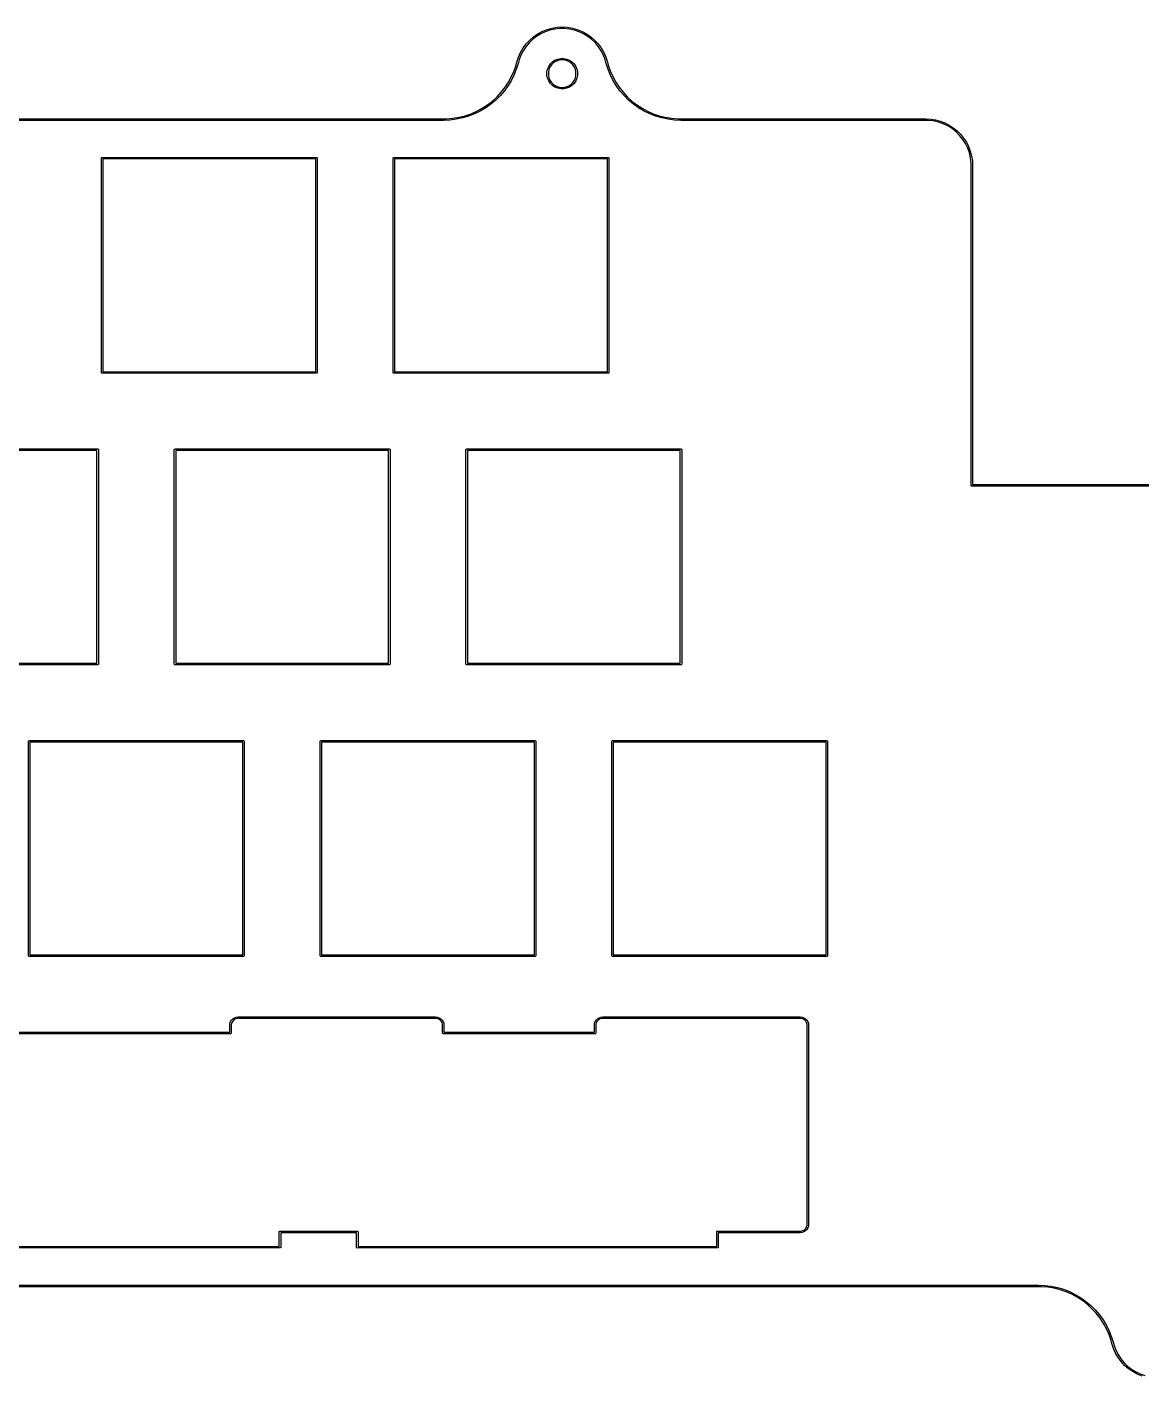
# Model space of a CAD drawing. Header units: inches. Extents: x 16 to 28.4, y -8.3 to -4.8.
# Drawn here: x 19.313 to 22.177, y -8.272 to -4.802 of the extents above; entities that cross this region are included whole.
import ezdxf

# ---------------------------------------------------------------- set-up
doc = ezdxf.new("R2010")
doc.units = ezdxf.units.IN
doc.header["$MEASUREMENT"] = 0
doc.layers.add('Edge.Cuts', color=52, linetype='CONTINUOUS', true_color=0xc2c200)

msp = doc.modelspace()

# ---------------------------------------------------------------- linework, layer by layer
at = {"layer": 'Edge.Cuts', "linetype": 'CONTINUOUS'}
for p, q in [((20.6154, -4.8269), (20.6262, -4.8195)), ((20.6337, -4.8195), (20.6229, -4.8261)), ((20.6262, -4.8195), (20.6378, -4.8132)), ((20.6453, -4.814), (20.6337, -4.8195)), ((20.6378, -4.8132), (20.6501, -4.8083)), ((20.6574, -4.8099), (20.6453, -4.814)), ((20.6501, -4.8083), (20.6628, -4.8047)), ((20.6698, -4.8071), (20.6574, -4.8099)), ((20.6628, -4.8047), (20.6758, -4.8025)), ((20.6825, -4.8057), (20.6698, -4.8071)), ((20.6758, -4.8025), (20.6889, -4.8018)), ((20.6953, -4.8057), (20.6825, -4.8057)), ((20.6889, -4.8018), (20.7021, -4.8025)), ((20.708, -4.8071), (20.6953, -4.8057)), ((20.7021, -4.8025), (20.7151, -4.8047)), ((20.7205, -4.8099), (20.708, -4.8071)), ((20.7151, -4.8047), (20.7278, -4.8083)), ((20.7326, -4.814), (20.7205, -4.8099)), ((20.7278, -4.8083), (20.74, -4.8132)), ((20.7441, -4.8195), (20.7326, -4.814)), ((20.74, -4.8132), (20.7516, -4.8195)), ((20.755, -4.8261), (20.7441, -4.8195)), ((20.7516, -4.8195), (20.7625, -4.8269)), ((20.582, -4.8672), (20.5886, -4.8558)), ((20.5954, -4.8527), (20.5884, -4.8633)), ((20.5886, -4.8558), (20.5965, -4.8453)), ((20.6036, -4.8428), (20.5954, -4.8527)), ((20.5965, -4.8453), (20.6054, -4.8356)), ((20.6128, -4.834), (20.6036, -4.8428)), ((20.6054, -4.8356), (20.6154, -4.8269)), ((20.6229, -4.8261), (20.6128, -4.834)), ((20.7651, -4.834), (20.755, -4.8261)), ((20.7625, -4.8269), (20.7724, -4.8356)), ((20.7743, -4.8428), (20.7651, -4.834)), ((20.7724, -4.8356), (20.7814, -4.8453)), ((20.7824, -4.8527), (20.7743, -4.8428)), ((20.7814, -4.8453), (20.7892, -4.8558)), ((20.7894, -4.8633), (20.7824, -4.8527)), ((20.7892, -4.8558), (20.7959, -4.8672)), ((20.5707, -4.8996), (20.5727, -4.8919)), ((20.5727, -4.8919), (20.5767, -4.8793)), ((20.5781, -4.8867), (20.5765, -4.8928)), ((20.5767, -4.8793), (20.582, -4.8672)), ((20.5826, -4.8747), (20.5781, -4.8867)), ((20.5884, -4.8633), (20.5826, -4.8747)), ((20.6585, -4.8969), (20.664, -4.8914)), ((20.664, -4.8914), (20.6704, -4.8872)), ((20.6721, -4.8905), (20.6663, -4.8944)), ((20.6704, -4.8872), (20.6775, -4.8842)), ((20.6786, -4.8878), (20.6721, -4.8905)), ((20.6775, -4.8842), (20.6851, -4.8827)), ((20.6854, -4.8864), (20.6786, -4.8878)), ((20.6851, -4.8827), (20.6928, -4.8827)), ((20.6924, -4.8864), (20.6854, -4.8864)), ((20.6993, -4.8878), (20.6924, -4.8864)), ((20.6928, -4.8827), (20.7004, -4.8842)), ((20.7057, -4.8905), (20.6993, -4.8878)), ((20.7004, -4.8842), (20.7075, -4.8872)), ((20.7115, -4.8944), (20.7057, -4.8905)), ((20.7075, -4.8872), (20.7139, -4.8914)), ((20.7139, -4.8914), (20.7194, -4.8969)), ((20.7953, -4.8747), (20.7894, -4.8633)), ((20.7998, -4.8867), (20.7953, -4.8747)), ((20.7959, -4.8672), (20.8012, -4.8793)), ((20.8014, -4.8928), (20.7998, -4.8867)), ((20.8012, -4.8793), (20.8052, -4.8919)), ((20.8052, -4.8919), (20.8052, -4.8919)), ((20.8052, -4.8919), (20.8052, -4.8919)), ((20.8052, -4.8919), (20.8072, -4.8996)), ((20.5657, -4.9237), (20.5585, -4.9384)), ((20.5589, -4.9295), (20.5654, -4.9148)), ((20.5654, -4.9148), (20.5707, -4.8996)), ((20.5717, -4.9085), (20.5657, -4.9237)), ((20.5765, -4.8928), (20.5717, -4.9085)), ((20.5765, -4.8928), (20.5765, -4.8928)), ((20.6497, -4.918), (20.6513, -4.9104)), ((20.6497, -4.9184), (20.6497, -4.918)), ((20.6497, -4.9257), (20.6497, -4.9184)), ((20.6513, -4.9333), (20.6497, -4.9257)), ((20.6513, -4.9104), (20.6542, -4.9033)), ((20.6549, -4.9115), (20.6535, -4.9184)), ((20.6535, -4.9184), (20.6535, -4.9254)), ((20.6535, -4.9254), (20.6549, -4.9322)), ((20.6542, -4.9033), (20.6585, -4.8969)), ((20.6575, -4.9051), (20.6549, -4.9115)), ((20.6614, -4.8993), (20.6575, -4.9051)), ((20.6663, -4.8944), (20.6614, -4.8993)), ((20.7164, -4.8993), (20.7115, -4.8944)), ((20.7203, -4.9051), (20.7164, -4.8993)), ((20.7194, -4.8969), (20.7236, -4.9033)), ((20.723, -4.9115), (20.7203, -4.9051)), ((20.7244, -4.9184), (20.723, -4.9115)), ((20.723, -4.9322), (20.7244, -4.9254)), ((20.7236, -4.9033), (20.7266, -4.9104)), ((20.7244, -4.9254), (20.7244, -4.9184)), ((20.7266, -4.9104), (20.7281, -4.918)), ((20.7281, -4.9257), (20.7266, -4.9333)), ((20.7281, -4.918), (20.7281, -4.9257)), ((20.8061, -4.9085), (20.8014, -4.8928)), ((20.8121, -4.9237), (20.8061, -4.9085)), ((20.8072, -4.8996), (20.8125, -4.9148)), ((20.8194, -4.9384), (20.8121, -4.9237)), ((20.8125, -4.9148), (20.819, -4.9295)), ((20.5324, -4.9696), (20.5423, -4.957)), ((20.55, -4.9525), (20.5405, -4.9658)), ((20.5423, -4.957), (20.5512, -4.9436)), ((20.5585, -4.9384), (20.55, -4.9525)), ((20.5512, -4.9436), (20.5589, -4.9295)), ((20.6542, -4.9404), (20.6513, -4.9333)), ((20.6585, -4.9469), (20.6542, -4.9404)), ((20.6549, -4.9322), (20.6575, -4.9387)), ((20.6575, -4.9387), (20.6614, -4.9445)), ((20.664, -4.9523), (20.6585, -4.9469)), ((20.6614, -4.9445), (20.6663, -4.9494)), ((20.6704, -4.9566), (20.664, -4.9523)), ((20.6663, -4.9494), (20.6721, -4.9533)), ((20.6775, -4.9595), (20.6704, -4.9566)), ((20.6721, -4.9533), (20.6786, -4.9559)), ((20.6851, -4.9611), (20.6775, -4.9595)), ((20.6786, -4.9559), (20.6854, -4.9573)), ((20.6928, -4.9611), (20.6851, -4.9611)), ((20.6854, -4.9573), (20.6924, -4.9573)), ((20.6924, -4.9573), (20.6993, -4.9559)), ((20.7004, -4.9595), (20.6928, -4.9611)), ((20.6993, -4.9559), (20.7057, -4.9533)), ((20.7075, -4.9566), (20.7004, -4.9595)), ((20.7057, -4.9533), (20.7115, -4.9494)), ((20.7139, -4.9523), (20.7075, -4.9566)), ((20.7115, -4.9494), (20.7164, -4.9445)), ((20.7194, -4.9469), (20.7139, -4.9523)), ((20.7164, -4.9445), (20.7203, -4.9387)), ((20.7236, -4.9404), (20.7194, -4.9469)), ((20.7203, -4.9387), (20.723, -4.9322)), ((20.7266, -4.9333), (20.7236, -4.9404)), ((20.819, -4.9295), (20.8267, -4.9436)), ((20.8278, -4.9525), (20.8194, -4.9384)), ((20.8267, -4.9436), (20.8355, -4.957)), ((20.8374, -4.9658), (20.8278, -4.9525)), ((20.8355, -4.957), (20.8454, -4.9696)), ((20.497, -5.0021), (20.5097, -4.9923)), ((20.5182, -4.9898), (20.5057, -5.0003)), ((20.5097, -4.9923), (20.5215, -4.9814)), ((20.5299, -4.9782), (20.5182, -4.9898)), ((20.5215, -4.9814), (20.5324, -4.9696)), ((20.5405, -4.9658), (20.5299, -4.9782)), ((20.848, -4.9782), (20.8374, -4.9658)), ((20.8454, -4.9696), (20.8563, -4.9814)), ((20.8596, -4.9898), (20.848, -4.9782)), ((20.8563, -4.9814), (20.8682, -4.9923)), ((20.8721, -5.0003), (20.8596, -4.9898)), ((20.8682, -4.9923), (20.8809, -5.0021)), ((20.4239, -5.0341), (20.4394, -5.0301)), ((20.4483, -5.0313), (20.4326, -5.0359)), ((20.4394, -5.0301), (20.4546, -5.0249)), ((20.4636, -5.0253), (20.4483, -5.0313)), ((20.4546, -5.0249), (20.4694, -5.0185)), ((20.4783, -5.0182), (20.4636, -5.0253)), ((20.4694, -5.0185), (20.4835, -5.0109)), ((20.4924, -5.0098), (20.4783, -5.0182)), ((20.4835, -5.0109), (20.497, -5.0021)), ((20.5057, -5.0003), (20.4924, -5.0098)), ((20.8855, -5.0098), (20.8721, -5.0003)), ((20.8809, -5.0021), (20.8944, -5.0109)), ((20.8996, -5.0182), (20.8855, -5.0098)), ((20.8944, -5.0109), (20.9085, -5.0185)), ((20.9143, -5.0253), (20.8996, -5.0182)), ((20.9085, -5.0185), (20.9232, -5.0249)), ((20.9295, -5.0313), (20.9143, -5.0253)), ((20.9232, -5.0249), (20.9384, -5.0301)), ((20.9452, -5.0359), (20.9295, -5.0313)), ((20.9384, -5.0301), (20.954, -5.0341)), ((16.4543, -5.038), (20.384, -5.038)), ((20.384, -5.042), (16.4543, -5.042)), ((20.384, -5.038), (20.392, -5.038)), ((20.4003, -5.0413), (20.384, -5.042)), ((20.392, -5.038), (20.408, -5.0367)), ((20.4166, -5.0393), (20.4003, -5.0413)), ((20.408, -5.0367), (20.4239, -5.0341)), ((20.4326, -5.0359), (20.4166, -5.0393)), ((20.9613, -5.0393), (20.9452, -5.0359)), ((20.954, -5.0341), (20.9698, -5.0367)), ((20.9775, -5.0413), (20.9613, -5.0393)), ((20.9698, -5.0367), (20.9859, -5.038)), ((20.9939, -5.042), (20.9775, -5.0413)), ((20.9859, -5.038), (20.9939, -5.038)), ((20.9939, -5.038), (20.9939, -5.038)), ((20.9939, -5.038), (21.6242, -5.038)), ((21.6242, -5.042), (20.9939, -5.042)), ((20.9939, -5.042), (20.9939, -5.042)), ((20.9939, -5.042), (20.9939, -5.042)), ((21.6242, -5.038), (21.6367, -5.0387)), ((21.6307, -5.042), (21.6242, -5.042)), ((21.6242, -5.042), (21.6242, -5.042)), ((21.6242, -5.042), (21.6242, -5.042)), ((21.6436, -5.0434), (21.6307, -5.042)), ((21.6367, -5.0387), (21.6491, -5.0406)), ((21.6564, -5.0463), (21.6436, -5.0434)), ((21.6491, -5.0406), (21.6613, -5.0439)), ((21.6687, -5.0506), (21.6564, -5.0463)), ((21.6613, -5.0439), (21.673, -5.0484)), ((21.6804, -5.0563), (21.6687, -5.0506)), ((21.673, -5.0484), (21.6842, -5.0541)), ((21.6915, -5.0632), (21.6804, -5.0563)), ((21.6842, -5.0541), (21.6947, -5.0609)), ((21.7017, -5.0714), (21.6915, -5.0632)), ((21.6947, -5.0609), (21.7045, -5.0689)), ((21.7109, -5.0806), (21.7017, -5.0714)), ((21.7045, -5.0689), (21.7134, -5.0777)), ((21.719, -5.0908), (21.7109, -5.0806)), ((21.7134, -5.0777), (21.7213, -5.0875)), ((21.726, -5.1018), (21.719, -5.0908)), ((21.7213, -5.0875), (21.7282, -5.0981)), ((21.7282, -5.0981), (21.7339, -5.1093)), ((21.7316, -5.1136), (21.726, -5.1018)), ((21.7359, -5.1259), (21.7316, -5.1136)), ((21.7339, -5.1093), (21.7384, -5.121)), ((21.7388, -5.1386), (21.7359, -5.1259)), ((21.7384, -5.121), (21.7416, -5.1331)), ((21.7416, -5.1331), (21.7436, -5.1455)), ((19.5039, -5.1392), (19.504, -5.1384)), ((19.5039, -5.6904), (19.5039, -5.1392)), ((19.504, -5.1384), (19.5051, -5.1374)), ((19.5051, -5.1374), (19.5059, -5.1372)), ((19.5059, -5.1372), (20.057, -5.1372)), ((19.5078, -5.1412), (19.5078, -5.6884)), ((20.0551, -5.1412), (19.5078, -5.1412)), ((20.0551, -5.6884), (20.0551, -5.1412)), ((20.057, -5.1372), (20.0578, -5.1374)), ((20.0578, -5.1374), (20.0589, -5.1384)), ((20.0589, -5.1384), (20.059, -5.1392)), ((20.059, -5.1392), (20.059, -5.6904)), ((20.2539, -5.1392), (20.254, -5.1384)), ((20.2539, -5.6904), (20.2539, -5.1392)), ((20.254, -5.1384), (20.2551, -5.1374)), ((20.2551, -5.1374), (20.2559, -5.1372)), ((20.2559, -5.1372), (20.807, -5.1372)), ((20.2578, -5.1412), (20.2578, -5.6884)), ((20.8051, -5.1412), (20.2578, -5.1412)), ((20.8051, -5.6884), (20.8051, -5.1412)), ((20.807, -5.1372), (20.8078, -5.1374)), ((20.8078, -5.1374), (20.8089, -5.1384)), ((20.8089, -5.1384), (20.809, -5.1392)), ((20.809, -5.1392), (20.809, -5.6904)), ((21.7403, -5.1516), (21.7388, -5.1386)), ((21.7403, -5.1581), (21.7403, -5.1516)), ((21.7403, -5.981), (21.7403, -5.1581)), ((21.7403, -5.1581), (21.7403, -5.1581)), ((21.7436, -5.1455), (21.7442, -5.1581)), ((21.7442, -5.1581), (21.7442, -5.1581)), ((21.7442, -5.1581), (21.7442, -5.979)), ((19.504, -5.6911), (19.5039, -5.6904)), ((19.5078, -5.6884), (20.0551, -5.6884)), ((20.059, -5.6904), (20.0589, -5.6911)), ((20.254, -5.6911), (20.2539, -5.6904)), ((20.2578, -5.6884), (20.8051, -5.6884)), ((20.809, -5.6904), (20.8089, -5.6911)), ((19.5051, -5.6922), (19.504, -5.6911)), ((19.5059, -5.6923), (19.5051, -5.6922)), ((20.057, -5.6923), (19.5059, -5.6923)), ((20.0578, -5.6922), (20.057, -5.6923)), ((20.0589, -5.6911), (20.0578, -5.6922)), ((20.2551, -5.6922), (20.254, -5.6911)), ((20.2559, -5.6923), (20.2551, -5.6922)), ((20.807, -5.6923), (20.2559, -5.6923)), ((20.8078, -5.6922), (20.807, -5.6923)), ((20.8089, -5.6911), (20.8078, -5.6922)), ((18.9434, -5.8872), (19.4945, -5.8872)), ((19.4926, -5.8912), (18.9453, -5.8912)), ((19.4926, -6.4384), (19.4926, -5.8912)), ((19.4945, -5.8872), (19.4953, -5.8874)), ((19.4953, -5.8874), (19.4964, -5.8884)), ((19.4964, -5.8884), (19.4965, -5.8892)), ((19.4965, -5.8892), (19.4965, -6.4404)), ((19.6914, -5.8892), (19.6915, -5.8884)), ((19.6914, -6.4404), (19.6914, -5.8892)), ((19.6915, -5.8884), (19.6926, -5.8874)), ((19.6926, -5.8874), (19.6934, -5.8872)), ((19.6934, -5.8872), (20.2445, -5.8872)), ((19.6953, -5.8912), (19.6953, -6.4384)), ((20.2426, -5.8912), (19.6953, -5.8912)), ((20.2426, -6.4384), (20.2426, -5.8912)), ((20.2445, -5.8872), (20.2453, -5.8874)), ((20.2453, -5.8874), (20.2464, -5.8884)), ((20.2464, -5.8884), (20.2465, -5.8892)), ((20.2465, -5.8892), (20.2465, -6.4404)), ((20.4414, -5.8892), (20.4415, -5.8884)), ((20.4414, -6.4404), (20.4414, -5.8892)), ((20.4415, -5.8884), (20.4426, -5.8874)), ((20.4426, -5.8874), (20.4434, -5.8872)), ((20.4434, -5.8872), (20.9945, -5.8872)), ((20.4453, -5.8912), (20.4453, -6.4384)), ((20.9926, -5.8912), (20.4453, -5.8912)), ((20.9926, -6.4384), (20.9926, -5.8912)), ((20.9945, -5.8872), (20.9953, -5.8874)), ((20.9953, -5.8874), (20.9964, -5.8884)), ((20.9964, -5.8884), (20.9965, -5.8892)), ((20.9965, -5.8892), (20.9965, -6.4404)), ((21.7405, -5.9817), (21.7403, -5.981)), ((21.7415, -5.9828), (21.7405, -5.9817)), ((21.7423, -5.9829), (21.7415, -5.9828)), ((22.4706, -5.9829), (21.7423, -5.9829)), ((21.7442, -5.979), (22.4687, -5.979)), ((19.4945, -6.4423), (18.9434, -6.4423)), ((18.9453, -6.4384), (19.4926, -6.4384)), ((19.4953, -6.4422), (19.4945, -6.4423)), ((19.4964, -6.4411), (19.4953, -6.4422)), ((19.4965, -6.4404), (19.4964, -6.4411)), ((19.6915, -6.4411), (19.6914, -6.4404)), ((19.6926, -6.4422), (19.6915, -6.4411)), ((19.6934, -6.4423), (19.6926, -6.4422)), ((20.2445, -6.4423), (19.6934, -6.4423)), ((19.6953, -6.4384), (20.2426, -6.4384)), ((20.2453, -6.4422), (20.2445, -6.4423)), ((20.2464, -6.4411), (20.2453, -6.4422)), ((20.2465, -6.4404), (20.2464, -6.4411)), ((20.4415, -6.4411), (20.4414, -6.4404)), ((20.4426, -6.4422), (20.4415, -6.4411)), ((20.4434, -6.4423), (20.4426, -6.4422)), ((20.9945, -6.4423), (20.4434, -6.4423)), ((20.4453, -6.4384), (20.9926, -6.4384)), ((20.9953, -6.4422), (20.9945, -6.4423)), ((20.9964, -6.4411), (20.9953, -6.4422)), ((20.9965, -6.4404), (20.9964, -6.4411)), ((19.3164, -6.6392), (19.3165, -6.6384)), ((19.3164, -7.1904), (19.3164, -6.6392)), ((19.3165, -6.6384), (19.3176, -6.6374)), ((19.3176, -6.6374), (19.3184, -6.6372)), ((19.3184, -6.6372), (19.8695, -6.6372)), ((19.3203, -6.6412), (19.3203, -7.1884)), ((19.8676, -6.6412), (19.3203, -6.6412)), ((19.8676, -7.1884), (19.8676, -6.6412)), ((19.8695, -6.6372), (19.8703, -6.6374)), ((19.8703, -6.6374), (19.8714, -6.6384)), ((19.8714, -6.6384), (19.8715, -6.6392)), ((19.8715, -6.6392), (19.8715, -7.1904)), ((20.0664, -6.6392), (20.0665, -6.6384)), ((20.0664, -7.1904), (20.0664, -6.6392)), ((20.0665, -6.6384), (20.0676, -6.6374)), ((20.0676, -6.6374), (20.0684, -6.6372)), ((20.0684, -6.6372), (20.6195, -6.6372)), ((20.0703, -6.6412), (20.0703, -7.1884)), ((20.6176, -6.6412), (20.0703, -6.6412)), ((20.6176, -7.1884), (20.6176, -6.6412)), ((20.6195, -6.6372), (20.6203, -6.6374)), ((20.6203, -6.6374), (20.6214, -6.6384)), ((20.6214, -6.6384), (20.6215, -6.6392)), ((20.6215, -6.6392), (20.6215, -7.1904)), ((20.8164, -6.6392), (20.8165, -6.6384)), ((20.8164, -7.1904), (20.8164, -6.6392)), ((20.8165, -6.6384), (20.8176, -6.6374)), ((20.8176, -6.6374), (20.8184, -6.6372)), ((20.8184, -6.6372), (21.3695, -6.6372)), ((20.8203, -6.6412), (20.8203, -7.1884)), ((21.3676, -6.6412), (20.8203, -6.6412)), ((21.3676, -7.1884), (21.3676, -6.6412)), ((21.3695, -6.6372), (21.3703, -6.6374)), ((21.3703, -6.6374), (21.3714, -6.6384)), ((21.3714, -6.6384), (21.3715, -6.6392)), ((21.3715, -6.6392), (21.3715, -7.1904)), ((19.3165, -7.1911), (19.3164, -7.1904)), ((19.3176, -7.1922), (19.3165, -7.1911)), ((19.3184, -7.1923), (19.3176, -7.1922)), ((19.8695, -7.1923), (19.3184, -7.1923)), ((19.3203, -7.1884), (19.8676, -7.1884)), ((19.8703, -7.1922), (19.8695, -7.1923)), ((19.8714, -7.1911), (19.8703, -7.1922)), ((19.8715, -7.1904), (19.8714, -7.1911)), ((20.0665, -7.1911), (20.0664, -7.1904)), ((20.0676, -7.1922), (20.0665, -7.1911)), ((20.0684, -7.1923), (20.0676, -7.1922)), ((20.6195, -7.1923), (20.0684, -7.1923)), ((20.0703, -7.1884), (20.6176, -7.1884)), ((20.6203, -7.1922), (20.6195, -7.1923)), ((20.6214, -7.1911), (20.6203, -7.1922)), ((20.6215, -7.1904), (20.6214, -7.1911)), ((20.8165, -7.1911), (20.8164, -7.1904)), ((20.8176, -7.1922), (20.8165, -7.1911)), ((20.8184, -7.1923), (20.8176, -7.1922)), ((21.3695, -7.1923), (20.8184, -7.1923)), ((20.8203, -7.1884), (21.3676, -7.1884)), ((21.3703, -7.1922), (21.3695, -7.1923)), ((21.3714, -7.1911), (21.3703, -7.1922)), ((21.3715, -7.1904), (21.3714, -7.1911)), ((19.8362, -7.3601), (19.8388, -7.356)), ((19.8388, -7.356), (19.8423, -7.3526)), ((19.8449, -7.3553), (19.8416, -7.3586)), ((19.8423, -7.3526), (19.8464, -7.35)), ((19.8489, -7.353), (19.8449, -7.3553)), ((19.8464, -7.35), (19.8509, -7.3484)), ((19.8534, -7.3518), (19.8489, -7.353)), ((19.8509, -7.3484), (19.8558, -7.3479)), ((19.8558, -7.3518), (19.8534, -7.3518)), ((19.8558, -7.3479), (19.8558, -7.3479)), ((19.8558, -7.3479), (19.8558, -7.3479)), ((19.8558, -7.3479), (20.3634, -7.3479)), ((20.3634, -7.3518), (19.8558, -7.3518)), ((20.3634, -7.3479), (20.3682, -7.3484)), ((20.3634, -7.3479), (20.3634, -7.3479)), ((20.3657, -7.3518), (20.3634, -7.3518)), ((20.3634, -7.3518), (20.3634, -7.3518)), ((20.3634, -7.3518), (20.3634, -7.3518)), ((20.3702, -7.353), (20.3657, -7.3518)), ((20.3682, -7.3484), (20.3728, -7.35)), ((20.3743, -7.3553), (20.3702, -7.353)), ((20.3728, -7.35), (20.3769, -7.3526)), ((20.3776, -7.3586), (20.3743, -7.3553)), ((20.3769, -7.3526), (20.3803, -7.356)), ((20.3803, -7.356), (20.3829, -7.3601)), ((20.7737, -7.3601), (20.7763, -7.356)), ((20.7763, -7.356), (20.7798, -7.3526)), ((20.7824, -7.3553), (20.7791, -7.3586)), ((20.7798, -7.3526), (20.7839, -7.35)), ((20.7864, -7.353), (20.7824, -7.3553)), ((20.7839, -7.35), (20.7884, -7.3484)), ((20.7909, -7.3518), (20.7864, -7.353)), ((20.7884, -7.3484), (20.7933, -7.3479)), ((20.7933, -7.3518), (20.7909, -7.3518)), ((20.7933, -7.3479), (20.7933, -7.3479)), ((20.7933, -7.3479), (21.3009, -7.3479)), ((21.3009, -7.3518), (20.7933, -7.3518)), ((20.7933, -7.3518), (20.7933, -7.3518)), ((20.7933, -7.3518), (20.7933, -7.3518)), ((21.3009, -7.3479), (21.3009, -7.3479)), ((21.3009, -7.3479), (21.3057, -7.3484)), ((21.3009, -7.3518), (21.3009, -7.3518)), ((21.3009, -7.3518), (21.3009, -7.3518)), ((21.3032, -7.3518), (21.3009, -7.3518)), ((21.3077, -7.353), (21.3032, -7.3518)), ((21.3057, -7.3484), (21.3103, -7.35)), ((21.3118, -7.3553), (21.3077, -7.353)), ((21.3103, -7.35), (21.3144, -7.3526)), ((21.3151, -7.3586), (21.3118, -7.3553)), ((21.3144, -7.3526), (21.3178, -7.356)), ((21.3178, -7.356), (21.3204, -7.3601)), ((17.6309, -7.3872), (19.8341, -7.3872)), ((19.8341, -7.3695), (19.8346, -7.3647)), ((19.8341, -7.3872), (19.8341, -7.3695)), ((19.8341, -7.3695), (19.8341, -7.3695)), ((19.8341, -7.3695), (19.8341, -7.3695)), ((19.8346, -7.3647), (19.8362, -7.3601)), ((19.8374, -7.3905), (19.8368, -7.391)), ((19.8379, -7.39), (19.8374, -7.3905)), ((19.838, -7.3892), (19.8379, -7.39)), ((19.8379, -7.39), (19.8379, -7.39)), ((19.8379, -7.39), (19.8379, -7.39)), ((19.8392, -7.3627), (19.838, -7.3672)), ((19.838, -7.3672), (19.838, -7.3695)), ((19.838, -7.3695), (19.838, -7.3695)), ((19.838, -7.3695), (19.838, -7.3892)), ((19.8416, -7.3586), (19.8392, -7.3627)), ((20.3799, -7.3627), (20.3776, -7.3586)), ((20.3811, -7.3672), (20.3799, -7.3627)), ((20.3811, -7.3695), (20.3811, -7.3672)), ((20.3811, -7.3892), (20.3811, -7.3695)), ((20.3811, -7.3695), (20.3811, -7.3695)), ((20.3811, -7.3695), (20.3811, -7.3695)), ((20.3813, -7.39), (20.3811, -7.3892)), ((20.3823, -7.391), (20.3813, -7.39)), ((20.3829, -7.3601), (20.3845, -7.3647)), ((20.3845, -7.3647), (20.385, -7.3695)), ((20.385, -7.3695), (20.385, -7.3695)), ((20.385, -7.3695), (20.385, -7.3872)), ((20.385, -7.3872), (20.7716, -7.3872)), ((20.7716, -7.3695), (20.7721, -7.3647)), ((20.7716, -7.3872), (20.7716, -7.3695)), ((20.7716, -7.3695), (20.7716, -7.3695)), ((20.7721, -7.3647), (20.7737, -7.3601)), ((20.7754, -7.39), (20.7743, -7.391)), ((20.7755, -7.3892), (20.7754, -7.39)), ((20.7767, -7.3627), (20.7755, -7.3672)), ((20.7755, -7.3672), (20.7755, -7.3695)), ((20.7755, -7.3695), (20.7755, -7.3695)), ((20.7755, -7.3695), (20.7755, -7.3892)), ((20.7791, -7.3586), (20.7767, -7.3627)), ((21.3174, -7.3627), (21.3151, -7.3586)), ((21.3186, -7.3672), (21.3174, -7.3627)), ((21.3186, -7.3695), (21.3186, -7.3672)), ((21.3186, -7.8813), (21.3186, -7.3695)), ((21.3186, -7.3695), (21.3186, -7.3695)), ((21.3186, -7.3695), (21.3186, -7.3695)), ((21.3204, -7.3601), (21.322, -7.3647)), ((21.322, -7.3647), (21.3225, -7.3695)), ((21.3225, -7.3695), (21.3225, -7.3695)), ((21.3225, -7.3695), (21.3225, -7.8813)), ((19.8361, -7.3912), (17.6328, -7.3912)), ((19.8368, -7.391), (19.8361, -7.3912)), ((19.8368, -7.391), (19.8368, -7.391)), ((19.8368, -7.391), (19.8368, -7.391)), ((20.3831, -7.3912), (20.3823, -7.391)), ((20.7736, -7.3912), (20.3831, -7.3912)), ((20.7743, -7.391), (20.7736, -7.3912)), ((19.9613, -7.901), (19.9615, -7.9003)), ((19.9613, -7.9384), (19.9613, -7.901)), ((19.9615, -7.9003), (19.9625, -7.8992)), ((19.9625, -7.8992), (19.9633, -7.899)), ((19.9633, -7.899), (20.1619, -7.899)), ((20.16, -7.903), (19.9653, -7.903)), ((19.9653, -7.903), (19.9653, -7.9404)), ((20.1599, -7.9406), (20.16, -7.903)), ((20.1619, -7.899), (20.1627, -7.8992)), ((20.1627, -7.8992), (20.1627, -7.8992)), ((20.1627, -7.8992), (20.1627, -7.8992)), ((20.1627, -7.8992), (20.1632, -7.8997)), ((20.1632, -7.8997), (20.1637, -7.9003)), ((20.1637, -7.9003), (20.1637, -7.9003)), ((20.1637, -7.9003), (20.1637, -7.9003)), ((20.1637, -7.9003), (20.1639, -7.901)), ((20.1639, -7.901), (20.1639, -7.9386)), ((21.0863, -7.901), (21.0865, -7.9003)), ((21.0863, -7.9384), (21.0863, -7.901)), ((21.0865, -7.9003), (21.0875, -7.8992)), ((21.0875, -7.8992), (21.0883, -7.899)), ((21.0883, -7.899), (21.3009, -7.899)), ((21.3009, -7.903), (21.0903, -7.903)), ((21.0903, -7.903), (21.0903, -7.9404)), ((21.3009, -7.899), (21.3032, -7.899)), ((21.3057, -7.9024), (21.3009, -7.903)), ((21.3009, -7.903), (21.3009, -7.903)), ((21.3009, -7.903), (21.3009, -7.903)), ((21.3032, -7.899), (21.3077, -7.8978)), ((21.3103, -7.9008), (21.3057, -7.9024)), ((21.3077, -7.8978), (21.3118, -7.8955)), ((21.3144, -7.8983), (21.3103, -7.9008)), ((21.3118, -7.8955), (21.3151, -7.8922)), ((21.3178, -7.8948), (21.3144, -7.8983)), ((21.3151, -7.8922), (21.3174, -7.8882)), ((21.3174, -7.8882), (21.3186, -7.8837)), ((21.3204, -7.8907), (21.3178, -7.8948)), ((21.3186, -7.8837), (21.3186, -7.8813)), ((21.322, -7.8861), (21.3204, -7.8907)), ((21.3225, -7.8813), (21.322, -7.8861)), ((21.3225, -7.8813), (21.3225, -7.8813)), ((19.9633, -7.9423), (17.6309, -7.9423)), ((17.6328, -7.9384), (19.9613, -7.9384)), ((19.964, -7.9422), (19.9633, -7.9423)), ((19.9651, -7.9411), (19.964, -7.9422)), ((19.9653, -7.9404), (19.9651, -7.9411)), ((20.1601, -7.9413), (20.1599, -7.9406)), ((20.1606, -7.9419), (20.1601, -7.9413)), ((20.1601, -7.9413), (20.1601, -7.9413)), ((20.1601, -7.9413), (20.1601, -7.9413)), ((20.1612, -7.9424), (20.1606, -7.9419)), ((20.1619, -7.9425), (20.1612, -7.9424)), ((20.1612, -7.9424), (20.1612, -7.9424)), ((20.1612, -7.9424), (20.1612, -7.9424)), ((21.0883, -7.9423), (20.1619, -7.9425)), ((20.1639, -7.9386), (21.0863, -7.9384)), ((21.089, -7.9422), (21.0883, -7.9423)), ((21.0896, -7.9416), (21.089, -7.9422)), ((21.089, -7.9422), (21.089, -7.9422)), ((21.089, -7.9422), (21.089, -7.9422)), ((21.089, -7.9422), (21.089, -7.9422)), ((21.0901, -7.9411), (21.0896, -7.9416)), ((21.0903, -7.9404), (21.0901, -7.9411)), ((21.0901, -7.9411), (21.0901, -7.9411)), ((21.0901, -7.9411), (21.0901, -7.9411)), ((21.0901, -7.9411), (21.0901, -7.9411)), ((17.2043, -8.038), (21.9138, -8.038)), ((21.9138, -8.042), (17.2043, -8.042)), ((21.9138, -8.038), (21.9302, -8.0387)), ((21.9218, -8.042), (21.9138, -8.042)), ((21.9378, -8.0433), (21.9218, -8.042)), ((21.9302, -8.0387), (21.9464, -8.0407)), ((21.9537, -8.0459), (21.9378, -8.0433)), ((21.9464, -8.0407), (21.9624, -8.0441)), ((21.9693, -8.0498), (21.9537, -8.0459)), ((21.9624, -8.0441), (21.9781, -8.0487)), ((21.9845, -8.055), (21.9693, -8.0498)), ((21.9781, -8.0487), (21.9934, -8.0546)), ((21.9992, -8.0615), (21.9845, -8.055)), ((21.9934, -8.0546), (22.0081, -8.0618)), ((22.0133, -8.0691), (21.9992, -8.0615)), ((22.0081, -8.0618), (22.0222, -8.0702)), ((22.0268, -8.0778), (22.0133, -8.0691)), ((22.0222, -8.0702), (22.0355, -8.0797)), ((22.0395, -8.0877), (22.0268, -8.0778)), ((22.0355, -8.0797), (22.0481, -8.0902)), ((22.0513, -8.0985), (22.0395, -8.0877)), ((22.0481, -8.0902), (22.0597, -8.1018)), ((22.0622, -8.1103), (22.0513, -8.0985)), ((22.0597, -8.1018), (22.0703, -8.1142)), ((22.0722, -8.123), (22.0622, -8.1103)), ((22.0703, -8.1142), (22.0799, -8.1275)), ((22.081, -8.1364), (22.0722, -8.123)), ((22.0799, -8.1275), (22.0883, -8.1415)), ((22.0887, -8.1505), (22.081, -8.1364)), ((22.0883, -8.1415), (22.0955, -8.1562)), ((22.0952, -8.1652), (22.0887, -8.1505)), ((22.1005, -8.1803), (22.0952, -8.1652)), ((22.0955, -8.1562), (22.1016, -8.1715)), ((22.1025, -8.1881), (22.1005, -8.1803)), ((22.1016, -8.1715), (22.1063, -8.1871)), ((22.1065, -8.2007), (22.1025, -8.1881)), ((22.1063, -8.1871), (22.1079, -8.1933)), ((22.1118, -8.2127), (22.1065, -8.2007)), ((22.1079, -8.1933), (22.1124, -8.2053)), ((22.1185, -8.2241), (22.1118, -8.2127)), ((22.1124, -8.2053), (22.1182, -8.2166)), ((22.1182, -8.2166), (22.1253, -8.2273)), ((22.1263, -8.2347), (22.1185, -8.2241)), ((22.1253, -8.2273), (22.1334, -8.2371)), ((22.1353, -8.2444), (22.1263, -8.2347)), ((22.1334, -8.2371), (22.1426, -8.246)), ((22.1452, -8.253), (22.1353, -8.2444)), ((22.1426, -8.246), (22.1527, -8.2538)), ((22.1561, -8.2605), (22.1452, -8.253)), ((22.1527, -8.2538), (22.1636, -8.2605)), ((22.1677, -8.2668), (22.1561, -8.2605)), ((22.1636, -8.2605), (22.1751, -8.2659)), ((22.1799, -8.2717), (22.1677, -8.2668)), ((22.1751, -8.2659), (22.1872, -8.2701))]:
    msp.add_line(p, q, dxfattribs=at)

doc.saveas('drawing.dxf')
